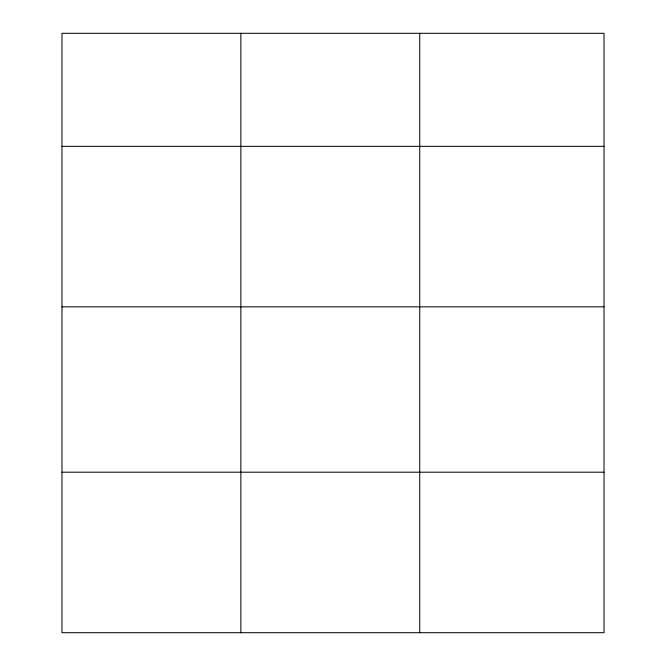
<?xml version="1.0" encoding="UTF-8"?>
<svg xmlns="http://www.w3.org/2000/svg" width="666" height="666" viewBox="0 0 666 666"><rect width="100%" height="100%" fill="white"/><g stroke="black" fill="none" stroke-linecap="round" stroke-linejoin="round"><path stroke-width="1" d="M604.029 306.843L604.029 33.3L61.971 33.3L61.971 632.7L604.029 632.7L604.029 306.843L61.971 306.843M61.971 146.345L604.029 146.345M61.971 472.202L604.029 472.202M419.73 33.3L419.73 632.7M240.851 33.3L240.851 632.7"/></g></svg>
